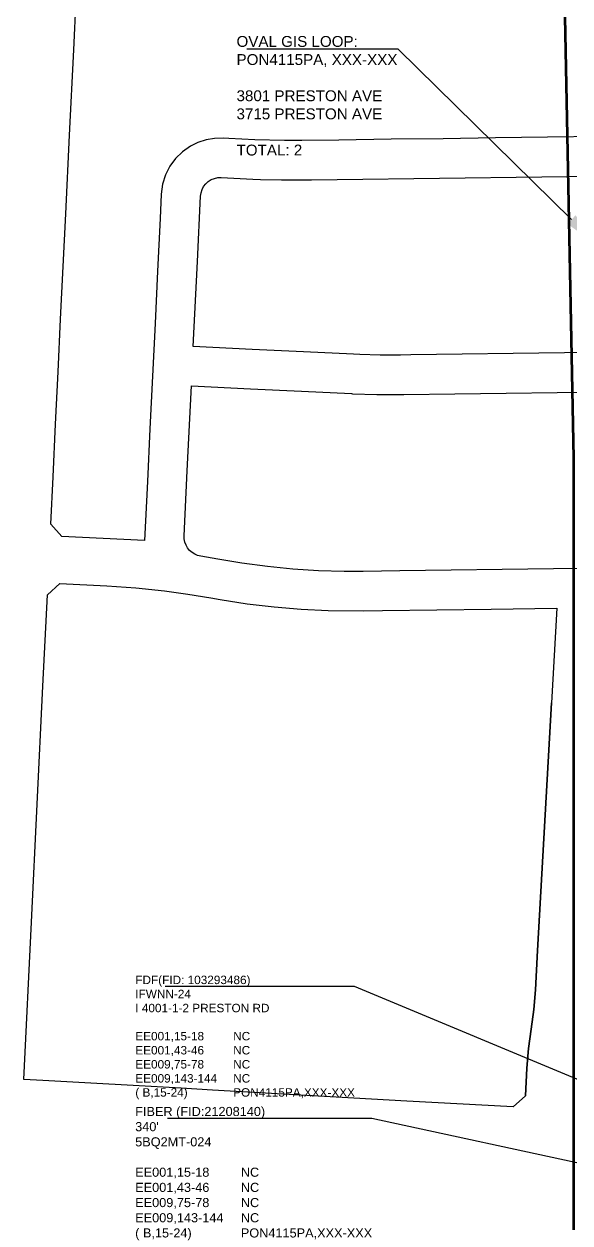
# Model space of a CAD drawing. Header units: millimetres. Extents: x -41032736 to 811436, y 699275 to 12282705.
# Drawn here: x 491364 to 492058, y 762389 to 763911 of the extents above; entities that cross this region are included whole.
import ezdxf
from ezdxf import colors
from ezdxf.entities.mleader import LeaderData, LeaderLine
from ezdxf.lldxf.tags import DXFTag
from ezdxf.math import Vec2, Vec3

# ---------------------------------------------------------------- set-up
doc = ezdxf.new("R2010")
doc.units = ezdxf.units.MM
doc.header["$MEASUREMENT"] = 0
doc.layers.get('0').update_dxf_attribs({"linetype": 'CONTINUOUS'})
doc.layers.add('A-Boundary', color=1, linetype='CONTINUOUS')
doc.layers.add('EDGE OF PAVEMENT', color=7, linetype='EOP', lineweight=15)
doc.styles.get("Standard").update_dxf_attribs({"font": 'arial.ttf'})
tags = doc.linetypes.add('EOP', pattern='A,96.411295,-0.622657,["EOP",Standard,S=5,R=0,X=0,Y=-2.467181],-16.110442', length=113.144394).pattern_tags.tags
tags[6] = DXFTag(74, 10)

msp = doc.modelspace()

# ---------------------------------------------------------------- linework, layer by layer
at = {"layer": 'A-Boundary', "color": 5, "linetype": 'ByBlock', "lineweight": 60, "ltscale": 30}
msp.add_lwpolyline([(492065.7, 761961.6), (493369, 761961.6), (494793.7, 761965.1), (494790.6, 762586.3), (494102.3, 762583.8), (494073.2, 764820.8), (493320.9, 764938.6), (493320.9, 764546.1), (493321.4, 764546.1), (493321.4, 764546.1), (493321.4, 764546.1), (493321.4, 764546.1), (493321.4, 764546.1), (493320.5, 764513.7), (492241.6, 764516.7), (492236.6, 765169.1), (491932.6, 765159.3), (492044.8, 764265.4), (492062.3, 763360), (492062.3, 761961.6)], dxfattribs=at)
at = {"layer": 'EDGE OF PAVEMENT', "linetype": 'ByBlock', "lineweight": -2}
for points in [[(491427.5, 763878.6), (491430.8, 763943.3)], [(491422.2, 763770.3), (491427.5, 763878.6)], [(491422.2, 763770.3), (491427.5, 763878.6)], [(491417.4, 763670.1), (491422.2, 763770.3)], [(491417.4, 763670.1), (491422.2, 763770.3)], [(491617.3, 763766.4), (491606.4, 763766.1), (491595.7, 763764.3), (491585.4, 763760.9), (491575.7, 763756.2)], [(491624.4, 763766), (491617.3, 763766.4)], [(491657.6, 763764.4), (491624.4, 763766)], [(491695.5, 763763.3), (491657.6, 763764.4)], [(491717.5, 763763.4), (491695.5, 763763.3)], [(491764.5, 763764), (491717.5, 763763.4)], [(491830.7, 763764.9), (491764.5, 763764)], [(491897, 763765.7), (491830.7, 763764.9)], [(491963.3, 763766.6), (491897, 763765.7)], [(492029.6, 763767.5), (491963.3, 763766.6)], [(492095.8, 763768.4), (492029.6, 763767.5)], [(491575.7, 763756.2), (491565.7, 763749.2), (491557, 763740.7), (491549.8, 763730.9), (491544.3, 763720)], [(491544.3, 763720), (491540.4, 763707.8), (491538.7, 763695.1)], [(491588.7, 763692.7), (491589.3, 763697), (491590.6, 763701.1), (491592.6, 763705), (491595.3, 763708.4), (491598.5, 763711.4), (491602.2, 763713.7), (491606.2, 763715.3), (491610.5, 763716.3), (491614.8, 763716.4)], [(491614.8, 763716.4), (491655.1, 763714.5)], [(491655.1, 763714.5), (491664.8, 763714)], [(491664.8, 763714), (491691.5, 763713.4), (491718.2, 763713.4)], [(491718.2, 763713.4), (491729.8, 763713.5)], [(491729.8, 763713.5), (491794.8, 763714.4)], [(491794.8, 763714.4), (491859.8, 763715.2)], [(491859.8, 763715.2), (491924.8, 763716.1)], [(491924.8, 763716.1), (491989.8, 763717)], [(491989.8, 763717), (492054.8, 763717.8)], [(492054.8, 763717.8), (492119.8, 763718.7)], [(491538.7, 763695.1), (491537.2, 763664.3)], [(491584.7, 763609.8), (491588.7, 763692.7)], [(491414.2, 763603.4), (491417.4, 763670.1)], [(491414.2, 763603.4), (491417.4, 763670.1)], [(491537.2, 763664.3), (491534, 763597.6)], [(491579.4, 763501.9), (491584.7, 763609.8)], [(491410.9, 763536.7), (491414.2, 763603.4)], [(491410.9, 763536.7), (491414.2, 763603.4)], [(491534, 763597.6), (491530.8, 763530.9)], [(491407.7, 763469.9), (491410.9, 763536.7)], [(491407.7, 763469.9), (491410.9, 763536.7)], [(491530.8, 763530.9), (491527.6, 763464.1)], [(491654.4, 763498.3), (491579.4, 763501.9)], [(491719.3, 763495.1), (491654.4, 763498.3)], [(491782.8, 763492), (491719.3, 763495.1)], [(491790.9, 763491.7), (491782.8, 763492)], [(491842.8, 763491), (491816.9, 763491), (491790.9, 763491.7)], [(491855.9, 763491.2), (491842.8, 763491)], [(491920.9, 763492), (491855.9, 763491.2)], [(491985.9, 763492.9), (491920.9, 763492)], [(492050.9, 763493.8), (491985.9, 763492.9)], [(492115.9, 763494.6), (492050.9, 763493.8)], [(491404.5, 763403.2), (491407.7, 763469.9)], [(491404.5, 763403.2), (491407.7, 763469.9)], [(491527.6, 763464.1), (491524.3, 763397.4)], [(491571.8, 763344.1), (491577, 763451.9)], [(491577, 763451.9), (491652, 763448.3)], [(491652, 763448.3), (491716.9, 763445.2)], [(491716.9, 763445.2), (491780.4, 763442.1)], [(491780.4, 763442.1), (491781.8, 763442)], [(491781.8, 763442), (491812.6, 763441.1), (491843.5, 763441)], [(491843.5, 763441), (491846.8, 763441)], [(491846.8, 763441), (491911.8, 763441.9)], [(491911.8, 763441.9), (491976.8, 763442.8)], [(491976.8, 763442.8), (492041.8, 763443.6)], [(492041.8, 763443.6), (492106.8, 763444.5)], [(491401.3, 763336.4), (491404.5, 763403.2)], [(491401.3, 763336.4), (491404.5, 763403.2)], [(491524.3, 763397.4), (491521.1, 763330.6)], [(491398.4, 763276.5), (491401.3, 763336.4)], [(491398.4, 763276.5), (491401.3, 763336.4)], [(491567.9, 763261.6), (491571.8, 763344.1)], [(491521.1, 763330.6), (491517.5, 763255.7)], [(491412.6, 763260.8), (491398.4, 763276.5)], [(491517.5, 763255.7), (491412.6, 763260.8)], [(491588.8, 763235.7), (491584.9, 763236.7), (491581.2, 763238.3), (491577.8, 763240.4), (491574.7, 763243.1), (491572.2, 763246.3), (491570.2, 763249.8), (491568.8, 763253.6), (491568, 763257.6), (491567.9, 763261.6)], [(491610.5, 763232), (491588.8, 763235.7)], [(491641.3, 763226.8), (491610.5, 763232)], [(491706, 763219.4), (491673.6, 763222.5), (491641.3, 763226.8)], [(491770.9, 763216.3), (491738.4, 763217.3), (491706, 763219.4)], [(491795.1, 763216.4), (491770.9, 763216.3)], [(491842, 763217), (491795.1, 763216.4)], [(491907, 763217.8), (491842, 763217)], [(491972, 763218.7), (491907, 763217.8)], [(492037, 763219.6), (491972, 763218.7)], [(492102, 763220.4), (492037, 763219.6)], [(491394, 763186.6), (491409.7, 763200.9)], [(491409.7, 763200.9), (491469.7, 763198)], [(491469.7, 763198), (491506.3, 763195.5), (491542.9, 763191.7)], [(491388.4, 763070.6), (491394, 763186.6)], [(491388.4, 763070.6), (491394, 763186.6)], [(491542.9, 763191.7), (491572.5, 763187.7), (491601.9, 763182.7)], [(491601.9, 763182.7), (491613.7, 763180.6)], [(491613.7, 763180.6), (491647.8, 763175.4), (491682, 763171.3)], [(491682, 763171.3), (491716.4, 763168.5), (491750.9, 763166.8)], [(491750.9, 763166.8), (491795.7, 763166.4)], [(491795.7, 763166.4), (491819.8, 763166.7)], [(491819.8, 763166.7), (491888.8, 763167.6)], [(491888.8, 763167.6), (491957.8, 763168.5)], [(491957.8, 763168.5), (492041.1, 763169.6)], [(492041.1, 763169.6), (492034.4, 763049.5)], [(491373.9, 762771.2), (491388.4, 763070.6)], [(492034.4, 763049.5), (492016.8, 762735.2)], [(492016.8, 762735.2), (492034.4, 763049.5)], [(491364.3, 762571.4), (491373.9, 762771.2)], [(492016.8, 762735.2), (492014, 762685.2)], [(492014, 762685.2), (492016.8, 762735.2)], [(492014, 762685.2), (492012, 762660.2), (492008.7, 762635.5)], [(492008.7, 762635.5), (492012, 762660.2), (492014, 762685.2)], [(492008.7, 762635.5), (492005.4, 762610.7), (492003.4, 762585.7)], [(492003.4, 762585.7), (492005.4, 762610.7), (492008.7, 762635.5)], [(491388.3, 762570.2), (491364.3, 762571.4)], [(492003.4, 762585.7), (492001.5, 762550.8)], [(492001.5, 762550.8), (492003.4, 762585.7)], [(491564.1, 762560.3), (491388.3, 762570.2)], [(491603.9, 762558), (491564.1, 762560.3)], [(491850.9, 762544.2), (491603.9, 762558)], [(491985.7, 762536.6), (491850.9, 762544.2)], [(492001.5, 762550.8), (491985.7, 762536.6)], [(491985.7, 762536.6), (492001.5, 762550.8)]]:
    msp.add_lwpolyline(points, dxfattribs=at)

# ---------------------------------------------------------------- leaders
at = {"linetype": 'ByBlock', "lineweight": 30, "ltscale": 0.5}
ml = msp.add_multileader_mtext('Standard', dxfattribs=at)
ml.set_content(' OVAL GIS LOOP:\\P PON4115PA, XXX-XXX\\P\\P 3801 PRESTON AVE\\P 3715 PRESTON AVE\\P\\P TOTAL: 2', color=256)
ml.set_leader_properties()
ml.build(insert=Vec2(0, 0))
ml.multileader.update_dxf_attribs({"has_text_frame": 1, "text_right_attachment_type": 6, "dogleg_length": 0.36, "arrow_head_size": 45.9})
ctx = ml.context
ctx.base_point, ctx.char_height, ctx.arrow_head_size, ctx.landing_gap_size, ctx.plane_origin = Vec3(491628.8, 763889), 13.784, 45.9, 0.207, Vec3(490918, 763922.9)
ctx.right_attachment = 6
notes = []
notes.append((ctx, [(1, (1, 1, 0), (491839.7, 763879.5), (-1, 0), 0.827, [(0, [(492092.6, 763630.8)], 0, [])])]))
ctx.mtext.insert, ctx.mtext.flow_direction = Vec3(491629, 763896), 5
ml = msp.add_multileader_mtext('Standard', dxfattribs=at)
ml.set_content(' FDF(FID: 103293486)\\P IFWNN-24\\P I 4001-1-2 PRESTON RD\\P\\P EE001,15-18^INC\\P EE001,43-46^INC\\P EE009,75-78^INC^I^I\\P EE009,143-144^INC\\P ( B,15-24)^I^IPON4115PA,XXX-XXX', color=256)
ml.set_leader_properties()
ml.build(insert=Vec2(0, 0))
ml.multileader.update_dxf_attribs({"has_text_frame": 1, "text_right_attachment_type": 6, "dogleg_length": 0.36, "arrow_head_size": 35.7})
ctx = ml.context
ctx.base_point, ctx.char_height, ctx.arrow_head_size, ctx.landing_gap_size, ctx.plane_origin = Vec3(491501.4, 762696.4), 10.711, 35.7, 0.161, Vec3(491739.4, 762505.1)
ctx.right_attachment = 6
notes.append((ctx, [(1, (1, 1, 0), (491784.4, 762689.4), (-1, 0), 0.643, [(0, [(492547.1, 762371.6)], 0, [])])]))
ctx.mtext.insert, ctx.mtext.flow_direction = Vec3(491501.6, 762703.3), 5
ml = msp.add_multileader_mtext('Standard', dxfattribs=at)
ml.set_content(" FIBER (FID:21208140)\\P 340'\\P 5BQ2MT-024\\P\\P EE001,15-18^INC\\P EE001,43-46^INC\\P EE009,75-78^INC^I^I\\P EE009,143-144^INC\\P ( B,15-24)^I^IPON4115PA,XXX-XXX", color=256)
ml.set_leader_properties()
ml.build(insert=Vec2(0, 0))
ml.multileader.update_dxf_attribs({"has_text_frame": 1, "text_right_attachment_type": 6, "dogleg_length": 0.36, "arrow_head_size": 38.5})
ctx = ml.context
ctx.base_point, ctx.char_height, ctx.arrow_head_size, ctx.landing_gap_size, ctx.plane_origin = Vec3(491501, 762529.3), 11.56, 38.5, 0.173, Vec3(492017.5, 762324.1)
ctx.right_attachment = 6
notes.append((ctx, [(1, (1, 1, 0), (491806.4, 762521.8), (-1, 0), 0.694, [(0, [(492665.4, 762336)], 0, [])])]))
ctx.mtext.insert, ctx.mtext.flow_direction = Vec3(491501.1, 762536.7), 5
for ctx, leaders in notes:
    for number, flags, end, landing, length, lines in leaders:
        leader = LeaderData()
        leader.index, (leader.has_last_leader_line, leader.has_dogleg_vector, leader.attachment_direction) = number, flags
        leader.last_leader_point, leader.dogleg_vector, leader.dogleg_length = Vec3(end), Vec3(landing), length
        for number, points, colour, breaks in lines:
            line = LeaderLine()
            line.index, line.vertices, line.color, line.breaks = number, Vec3.list(points), colors.encode_raw_color(colour), breaks
            leader.lines.append(line)
        ctx.leaders.append(leader)

doc.saveas('drawing.dxf')
